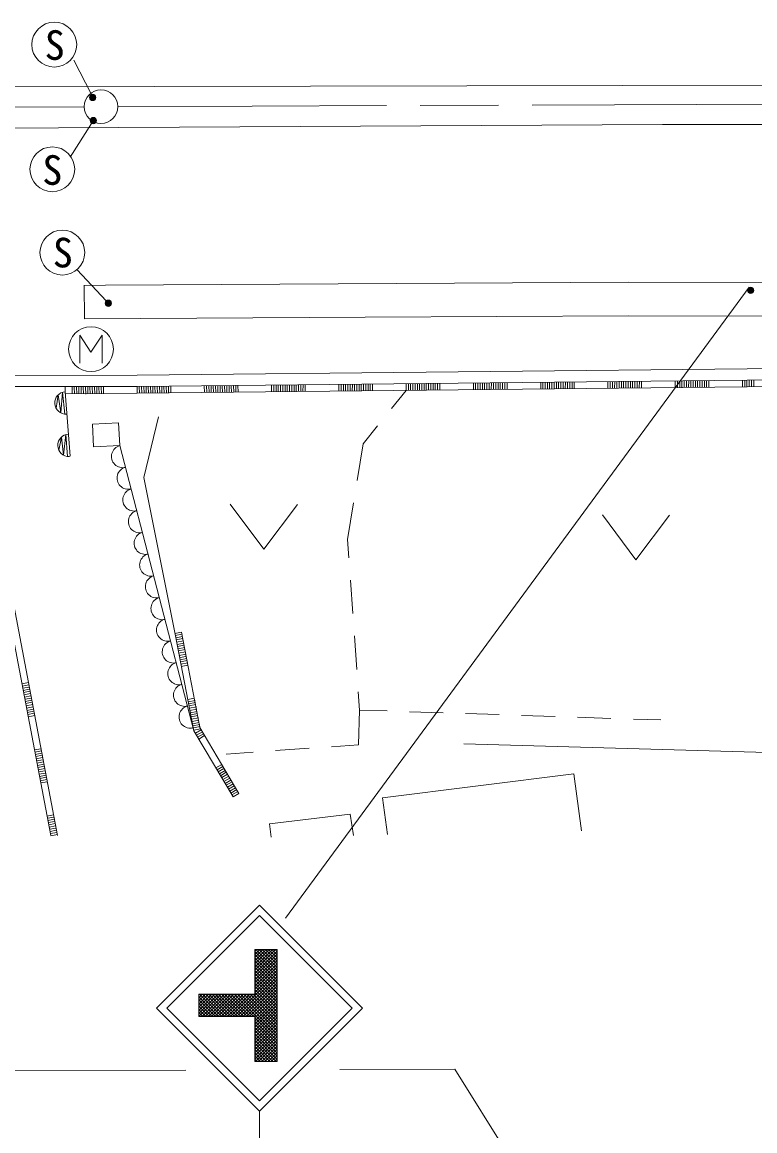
# Model space of a CAD drawing. Units: millimetres, scale not verified. Extents: x 40000 to 680000, y 20000 to 380000.
# Drawn here: x 259214 to 291936, y 239151 to 288637 of the extents above; entities that cross this region are included whole.
import ezdxf
from ezdxf.enums import TextEntityAlignment as Align

# ---------------------------------------------------------------- set-up
doc = ezdxf.new("R2010")
doc.units = ezdxf.units.MM
doc.header["$LTSCALE"] = 1000
doc.linetypes.add('CHAIN', pattern=[18.5, 12, -1.5, 3.5, -1.5])
for name, color, linetype, lineweight in [('M-BGD', 7, 'Continuous', 13), ('M-BGD-EXST', 7, 'Continuous', 13), ('M-BMK', 2, 'CHAIN', 13), ('M-BMK-SRVR', 3, 'Continuous', 13), ('M-STR-HTXT', 7, 'Continuous', 13), ('M-STR-STRC', 7, 'Continuous', 13), ('M-STR-STRD', 7, 'Continuous', 13)]:
    doc.layers.add(name, color=color, linetype=linetype, lineweight=lineweight)
doc.styles.add('ＭＳ ゴシック', font='')
doc.styles.get('ＭＳ ゴシック').set_extended_font_data('MS Gothic')

msp = doc.modelspace()

# ---------------------------------------------------------------- linework, layer by layer
at = {"layer": 'M-BGD'}
for p, q in [((261987, 276897), (261987, 276877)), ((261987, 276887), (261997, 276887)), ((261987, 276877), (262003, 275425)), ((261997, 276887), (262929, 276894)), ((262929, 276894), (286301, 277031)), ((286301, 277031), (306148, 276999)), ((274540, 275466), (262003, 275395)), ((262003, 275425), (262003, 275395)), ((274540, 275466), (286296, 275529)), ((286296, 275529), (306143, 275497)), ((264348, 272874), (300318, 273252)), ((264348, 272874), (214971, 272869)), ((264346, 272373), (300046, 272752)), ((264346, 272373), (144212, 272380)), ((261142, 272373), (261141, 272133)), ((261141, 272133), (261142, 272373)), ((261451, 272042), (261442, 272343)), ((261551, 272042), (261542, 272342)), ((261652, 272041), (261643, 272342)), ((261752, 272041), (261743, 272342)), ((261852, 272041), (261843, 272341)), ((261952, 272041), (261943, 272341)), ((262052, 272040), (262043, 272341)), ((262152, 272050), (262143, 272350)), ((262252, 272050), (262243, 272350)), ((262353, 272049), (262343, 272350)), ((262453, 272049), (262444, 272349)), ((262553, 272049), (262544, 272349)), ((262653, 272048), (262644, 272349)), ((262753, 272048), (262744, 272348)), ((262853, 272048), (262844, 272348)), ((264355, 272073), (264346, 272373)), ((264355, 272073), (297962, 272428)), ((264455, 272073), (264446, 272373)), ((264556, 272072), (264547, 272373)), ((264656, 272072), (264647, 272373)), ((264756, 272072), (264747, 272372)), ((264856, 272071), (264847, 272372)), ((264956, 272071), (264947, 272372)), ((265056, 272081), (265047, 272381)), ((265156, 272081), (265147, 272381)), ((265257, 272080), (265248, 272381)), ((265357, 272080), (265348, 272380)), ((265457, 272080), (265448, 272380)), ((265557, 272079), (265548, 272380)), ((265657, 272079), (265648, 272379)), ((265757, 272079), (265748, 272379)), ((265857, 272088), (265848, 272389)), ((267360, 272104), (267350, 272404)), ((267460, 272103), (267451, 272404)), ((267560, 272103), (267551, 272403)), ((267660, 272103), (267651, 272403)), ((267760, 272102), (267751, 272403)), ((267860, 272102), (267851, 272403)), ((267960, 272112), (267951, 272412)), ((268061, 272111), (268051, 272412)), ((268161, 272111), (268152, 272412)), ((268261, 272111), (268252, 272411)), ((268361, 272111), (268352, 272411)), ((268461, 272110), (268452, 272411)), ((268561, 272110), (268552, 272410)), ((268661, 272120), (268652, 272420)), ((268762, 272119), (268752, 272420)), ((268862, 272119), (268853, 272419)), ((270354, 272134), (270355, 272435)), ((270454, 272134), (270455, 272434)), ((270554, 272134), (270555, 272434)), ((270654, 272133), (270655, 272434)), ((270754, 272133), (270755, 272433)), ((270854, 272143), (270855, 272443)), ((270955, 272142), (270956, 272443)), ((271055, 272142), (271056, 272443)), ((271155, 272142), (271156, 272442)), ((271255, 272141), (271256, 272442)), ((271355, 272141), (271356, 272442)), ((271455, 272141), (271456, 272441)), ((271555, 272151), (271556, 272451)), ((271656, 272150), (271656, 272451)), ((271756, 272150), (271757, 272450)), ((271856, 272150), (271857, 272450)), ((273358, 272165), (273359, 272465)), ((273458, 272165), (273459, 272465)), ((273558, 272164), (273559, 272465)), ((273658, 272164), (273659, 272464)), ((273758, 272174), (273759, 272474)), ((273859, 272173), (273860, 272474)), ((273959, 272173), (273960, 272473)), ((274059, 272173), (274060, 272473)), ((274159, 272172), (274160, 272473)), ((274259, 272172), (274260, 272473)), ((274359, 272172), (274360, 272472)), ((274459, 272181), (274460, 272482)), ((274560, 272181), (274561, 272482)), ((274660, 272181), (274661, 272481)), ((274760, 272181), (274761, 272481)), ((274860, 272180), (274861, 272481)), ((276362, 272196), (275716, 271396)), ((276362, 272196), (276363, 272496)), ((276462, 272195), (276463, 272496)), ((276562, 272195), (276563, 272495)), ((276663, 272205), (276663, 272505)), ((276763, 272204), (276764, 272505)), ((276863, 272204), (276864, 272504)), ((276963, 272204), (276964, 272504)), ((277063, 272203), (277064, 272504)), ((277163, 272203), (277164, 272503)), ((277263, 272203), (277264, 272503)), ((277364, 272212), (277364, 272513)), ((277464, 272212), (277465, 272513)), ((277564, 272212), (277565, 272512)), ((277664, 272211), (277665, 272512)), ((277764, 272211), (277765, 272512)), ((277864, 272211), (277865, 272511)), ((279366, 272226), (279367, 272527)), ((279466, 272226), (279467, 272526)), ((279567, 272236), (279568, 272536)), ((279667, 272235), (279668, 272536)), ((279767, 272235), (279768, 272535)), ((279867, 272235), (279868, 272535)), ((279967, 272234), (279968, 272535)), ((280067, 272234), (280068, 272534)), ((280167, 272234), (280168, 272534)), ((280268, 272243), (280269, 272544)), ((280368, 272243), (280369, 272543)), ((280468, 272243), (280469, 272543)), ((280568, 272242), (280569, 272543)), ((280668, 272242), (280669, 272543)), ((280768, 272242), (280769, 272542)), ((280868, 272241), (280869, 272542)), ((282371, 272257), (282371, 272557)), ((282471, 272266), (282472, 272567)), ((282571, 272266), (282572, 272567)), ((282671, 272266), (282672, 272566)), ((282771, 272266), (282772, 272566)), ((282871, 272265), (282872, 272566)), ((282971, 272265), (282972, 272565)), ((283071, 272265), (283072, 272565)), ((283172, 272274), (283173, 272575)), ((283272, 272274), (283273, 272574)), ((283372, 272274), (283373, 272574)), ((283472, 272273), (283473, 272574)), ((283572, 272273), (283573, 272573)), ((283672, 272273), (283673, 272573)), ((283772, 272272), (283773, 272573)), ((283873, 272282), (283874, 272583)), ((285375, 272297), (285376, 272598)), ((285475, 272297), (285476, 272598)), ((285575, 272297), (285576, 272597)), ((285675, 272296), (285676, 272597)), ((285775, 272296), (285776, 272597)), ((285875, 272296), (285876, 272596)), ((285976, 272296), (285976, 272596)), ((286076, 272305), (286077, 272606)), ((286176, 272305), (286177, 272605)), ((286276, 272305), (286277, 272605)), ((286376, 272304), (286377, 272605)), ((286476, 272304), (286477, 272604)), ((286576, 272304), (286577, 272604)), ((286677, 272303), (286677, 272604)), ((286777, 272313), (286778, 272613)), ((286877, 272313), (286878, 272613)), ((288379, 272328), (288380, 272628)), ((288479, 272328), (288480, 272628)), ((288579, 272327), (288580, 272628)), ((288679, 272327), (288680, 272628)), ((288779, 272327), (288780, 272627)), ((288880, 272326), (288881, 272627)), ((288980, 272336), (288981, 272637)), ((289080, 272336), (289081, 272636)), ((289180, 272336), (289181, 272636)), ((289280, 272335), (289281, 272636)), ((289380, 272335), (289381, 272635)), ((289480, 272335), (289481, 272635)), ((289581, 272334), (289582, 272635)), ((289681, 272344), (289682, 272644)), ((289781, 272344), (289782, 272644)), ((289881, 272343), (289882, 272644)), ((291383, 272359), (291384, 272659)), ((291483, 272358), (291484, 272659)), ((291583, 272358), (291584, 272658)), ((291684, 272358), (291684, 272658)), ((291784, 272357), (291785, 272658)), ((291884, 272367), (291885, 272668)), ((260820, 272004), (260728, 271413)), ((260938, 271203), (260820, 272004)), ((261021, 272124), (260938, 271203)), ((261118, 271142), (261021, 272124)), ((261352, 269269), (261141, 272133)), ((264355, 272073), (261151, 272053)), ((263520, 270754), (262358, 270697)), ((262358, 270697), (262405, 269676)), ((263577, 269742), (263520, 270754)), ((265303, 271019), (264644, 268317)), ((261165, 270231), (261062, 269310)), ((261232, 269249), (261165, 270231)), ((275088, 270618), (274442, 269818)), ((260965, 270111), (260853, 269531)), ((261062, 269310), (260965, 270111)), ((262405, 269676), (263577, 269742)), ((263577, 269742), (266882, 257005)), ((263577, 269742), (266882, 257005)), ((274442, 269818), (274175, 268175)), ((264644, 268317), (266044, 261313)), ((268506, 267123), (270001, 265116)), ((270001, 265116), (271510, 267114)), ((274015, 267188), (273748, 265545)), ((285127, 266640), (286622, 264633)), ((286622, 264633), (288131, 266631)), ((273748, 265545), (273805, 264731)), ((258360, 263530), (260488, 252338)), ((258631, 263710), (260789, 252337)), ((273875, 263734), (273981, 262237)), ((266034, 261353), (266335, 261412)), ((266044, 261313), (266882, 257005)), ((266054, 261263), (266354, 261322)), ((267142, 257154), (266335, 261412)), ((266073, 261163), (266374, 261222)), ((266093, 261063), (266394, 261122)), ((266113, 260962), (266414, 261021)), ((266133, 260862), (266433, 260921)), ((266152, 260772), (266453, 260831)), ((274051, 261240), (274157, 259744)), ((266172, 260672), (266473, 260731)), ((266182, 260572), (266492, 260631)), ((266202, 260471), (266512, 260531)), ((266221, 260371), (266532, 260430)), ((266241, 260271), (266552, 260340)), ((266261, 260181), (266571, 260240)), ((266280, 260081), (266591, 260140)), ((266300, 259980), (266611, 260040)), ((266320, 259880), (266620, 259939)), ((259498, 259161), (259198, 259101)), ((259518, 259060), (259217, 259001)), ((259538, 258960), (259237, 258911)), ((259547, 258870), (259257, 258811)), ((259567, 258770), (259277, 258711)), ((259587, 258670), (259296, 258611)), ((259607, 258569), (259316, 258510)), ((259626, 258469), (259336, 258420)), ((259646, 258369), (259345, 258320)), ((266606, 258407), (266916, 258466)), ((266625, 258307), (266936, 258366)), ((274227, 258746), (274285, 257933)), ((259666, 258279), (259365, 258220)), ((259685, 258179), (259385, 258120)), ((259705, 258079), (259405, 258019)), ((259725, 257978), (259424, 257919)), ((259735, 257878), (259444, 257829)), ((266645, 258217), (266956, 258276)), ((266665, 258117), (266975, 258176)), ((266684, 258017), (266995, 258076)), ((266704, 257916), (267015, 257975)), ((266724, 257816), (267035, 257875)), ((274285, 257933), (274240, 256381)), ((274285, 257933), (275516, 257892)), ((276515, 257859), (278015, 257810)), ((259754, 257788), (259464, 257729)), ((259774, 257688), (259483, 257629)), ((266744, 257716), (267044, 257785)), ((266763, 257626), (267064, 257685)), ((266783, 257526), (267084, 257585)), ((266803, 257425), (267103, 257485)), ((266822, 257325), (267123, 257384)), ((279014, 257777), (280513, 257728)), ((281513, 257695), (283012, 257645)), ((284011, 257613), (285511, 257563)), ((286510, 257530), (287742, 257490)), ((266842, 257225), (267143, 257294)), ((266862, 257135), (267163, 257194)), ((266882, 257035), (267182, 257094)), ((266882, 257005), (268635, 254055)), ((266951, 256894), (267202, 257054)), ((267001, 256814), (267262, 256963)), ((267051, 256724), (267312, 256873)), ((267142, 257154), (268896, 254204)), ((267101, 256633), (267362, 256793)), ((274240, 256381), (273026, 256296)), ((278946, 256426), (298000, 255885)), ((260060, 256205), (259759, 256156)), ((260079, 256115), (259779, 256056)), ((260099, 256014), (259799, 255955)), ((260109, 255914), (259818, 255855)), ((269534, 256053), (268320, 255969)), ((272028, 256227), (270532, 256123)), ((260129, 255814), (259838, 255755)), ((260148, 255714), (259858, 255665)), ((260168, 255624), (259877, 255565)), ((260188, 255524), (259897, 255464)), ((260208, 255423), (259907, 255364)), ((267868, 255349), (268129, 255499)), ((267918, 255259), (268178, 255418)), ((260227, 255323), (259927, 255264)), ((260247, 255223), (259946, 255174)), ((260267, 255123), (259966, 255074)), ((260286, 255033), (259986, 254973)), ((260296, 254932), (260006, 254873)), ((267967, 255179), (268228, 255328)), ((268027, 255088), (268278, 255238)), ((268077, 254998), (268328, 255157)), ((268127, 254918), (268388, 255067)), ((268177, 254828), (268437, 254987)), ((268226, 254747), (268487, 254897)), ((275314, 254014), (283859, 255079)), ((283859, 255079), (284201, 252544)), ((260316, 254832), (260025, 254773)), ((260336, 254732), (260045, 254683)), ((268276, 254657), (268537, 254806)), ((268326, 254577), (268587, 254726)), ((268386, 254486), (268637, 254636)), ((268436, 254396), (268686, 254556)), ((268485, 254316), (268746, 254465)), ((268535, 254226), (268796, 254385)), ((268585, 254145), (268846, 254295)), ((268635, 254055), (268896, 254204)), ((275314, 254014), (275529, 252371)), ((260621, 253259), (260321, 253200)), ((260641, 253159), (260340, 253100)), ((260661, 253059), (260360, 253010)), ((260670, 252958), (260380, 252909)), ((273859, 253288), (270263, 252858)), ((274007, 252336), (273859, 253288)), ((260690, 252868), (260400, 252809)), ((260710, 252768), (260419, 252709)), ((260730, 252668), (260439, 252609)), ((260749, 252568), (260459, 252519)), ((260769, 252468), (260478, 252418)), ((270263, 252858), (270341, 252257)), ((260789, 252377), (260488, 252318))]:
    msp.add_line(p, q, dxfattribs=at)
for centre, start, end in [((261170, 271642), 93.4627, 273.4627), ((261304, 269749), 91.968, 271.968), ((263706, 269251), 104.5511, 284.5511), ((263953, 268289), 104.5511, 284.5511), ((264210, 267317), 104.5511, 284.5511), ((264458, 266345), 104.5511, 284.5511), ((264715, 265383), 104.5511, 284.5511), ((264962, 264411), 104.5511, 284.5511), ((265219, 263439), 104.5511, 284.5511), ((265467, 262466), 104.5511, 284.5511), ((265714, 261504), 104.5511, 284.5511), ((265971, 260532), 104.5511, 284.5511), ((266219, 259560), 104.5511, 284.5511), ((266476, 258598), 104.5511, 284.5511), ((266723, 257626), 104.5511, 284.5511)]:
    msp.add_arc(centre, 501, start, end, dxfattribs=at)
at = {"layer": 'M-BGD-EXST'}
for p, q in [((261786, 273413), (261790, 274665)), ((261790, 274665), (262288, 273912)), ((262288, 273912), (262791, 274661)), ((262791, 274661), (262787, 273410))]:
    msp.add_line(p, q, dxfattribs=at)
msp.add_circle((262289, 274042), 1001, dxfattribs=at)
at = {"layer": 'M-BMK'}
for p, q in [((263484, 284863), (324108, 285113)), ((162425, 284550), (261982, 284858))]:
    msp.add_line(p, q, dxfattribs=at)
at = {"layer": 'M-BMK-SRVR'}
msp.add_circle((262733, 284866), 751, dxfattribs=at)
at = {"layer": 'M-STR-HTXT'}
for p, q in [((266531, 241863), (235558, 241747)), ((278540, 241907), (273402, 241888)), ((286491, 229175), (278540, 241907))]:
    msp.add_line(p, q, dxfattribs=at)
at = {"layer": 'M-STR-STRC'}
for p, q in [((262304, 285408), (261518, 286942)), ((262334, 285237), (262404, 285307)), ((262310, 284116), (261354, 282607)), ((262351, 284206), (262421, 284286)), ((262966, 276203), (261669, 277589)), ((291677, 276804), (270976, 248645)), ((291707, 276633), (291777, 276703)), ((263036, 276053), (263106, 276132)), ((269816, 249220), (265220, 244624)), ((274412, 244624), (269816, 249220)), ((269816, 248760), (265680, 244624)), ((273953, 244624), (269816, 248760)), ((269599, 245247), (269599, 247247)), ((269599, 247247), (270599, 247247)), ((269599, 247165), (269681, 247247)), ((269599, 247023), (269823, 247247)), ((269599, 246882), (269964, 247247)), ((269599, 246740), (270106, 247247)), ((269599, 246599), (270247, 247247)), ((269599, 246458), (270389, 247247)), ((269599, 246316), (270530, 247247)), ((269599, 246175), (270599, 247175)), ((270599, 246159), (269599, 247159)), ((269599, 246033), (270599, 247033)), ((270599, 246018), (269599, 247018)), ((270599, 246301), (269652, 247247)), ((270599, 246442), (269794, 247247)), ((270599, 246584), (269935, 247247)), ((270599, 246725), (270077, 247247)), ((270599, 246867), (270218, 247247)), ((270599, 247008), (270360, 247247)), ((270599, 247149), (270501, 247247)), ((270599, 247247), (270599, 242247)), ((269599, 245892), (270599, 246892)), ((270599, 245877), (269599, 246877)), ((269599, 245750), (270599, 246750)), ((270599, 245735), (269599, 246735)), ((269599, 245609), (270599, 246609)), ((270599, 245594), (269599, 246594)), ((269599, 245468), (270599, 246468)), ((270599, 245452), (269599, 246452)), ((268661, 244247), (270599, 246185)), ((268803, 244247), (270599, 246043)), ((269599, 245326), (270599, 246326)), ((270599, 245311), (269599, 246311)), ((270599, 245169), (269599, 246169)), ((270599, 245028), (269599, 246028)), ((268944, 244247), (270599, 245902)), ((269086, 244247), (270599, 245761)), ((269227, 244247), (270599, 245619)), ((269368, 244247), (270599, 245478)), ((270599, 244887), (269599, 245887)), ((270599, 244745), (269599, 245745)), ((270599, 244604), (269599, 245604)), ((270599, 244462), (269599, 245462)), ((269599, 245247), (267099, 245247)), ((267099, 245247), (267099, 244247)), ((267099, 245230), (267116, 245247)), ((267099, 245089), (267257, 245247)), ((267099, 244948), (267399, 245247)), ((267099, 244806), (267540, 245247)), ((267099, 244665), (267681, 245247)), ((267099, 244523), (267823, 245247)), ((267099, 244382), (267964, 245247)), ((267985, 244247), (267099, 245134)), ((267844, 244247), (267099, 244993)), ((267106, 244247), (268106, 245247)), ((268127, 244247), (267127, 245247)), ((267247, 244247), (268247, 245247)), ((268268, 244247), (267268, 245247)), ((267389, 244247), (268389, 245247)), ((268410, 244247), (267410, 245247)), ((267530, 244247), (268530, 245247)), ((268551, 244247), (267551, 245247)), ((267671, 244247), (268671, 245247)), ((268693, 244247), (267693, 245247)), ((267813, 244247), (268813, 245247)), ((268834, 244247), (267834, 245247)), ((267954, 244247), (268954, 245247)), ((268975, 244247), (267975, 245247)), ((268096, 244247), (269096, 245247)), ((269117, 244247), (268117, 245247)), ((268237, 244247), (269237, 245247)), ((269258, 244247), (268258, 245247)), ((268379, 244247), (269379, 245247)), ((269400, 244247), (268400, 245247)), ((268520, 244247), (269520, 245247)), ((269541, 244247), (268541, 245247)), ((270599, 243331), (268683, 245247)), ((270599, 243472), (268824, 245247)), ((270599, 243614), (268965, 245247)), ((270599, 243755), (269107, 245247)), ((270599, 243897), (269248, 245247)), ((270599, 244038), (269390, 245247)), ((269510, 244247), (270599, 245336)), ((270599, 244180), (269531, 245247)), ((270599, 244321), (269599, 245321)), ((269599, 244195), (270599, 245195)), ((269599, 244053), (270599, 245053)), ((265220, 244624), (269816, 240027)), ((265680, 244624), (269816, 240487)), ((267703, 244247), (267099, 244851)), ((267561, 244247), (267099, 244710)), ((267420, 244247), (267099, 244568)), ((269599, 243912), (270599, 244912)), ((269599, 243771), (270599, 244771)), ((269599, 243629), (270599, 244629)), ((269599, 243488), (270599, 244488)), ((269816, 240027), (274412, 244624)), ((269816, 240487), (273953, 244624)), ((267278, 244247), (267099, 244427)), ((267137, 244247), (267099, 244285)), ((269599, 244247), (267099, 244247)), ((269599, 243346), (270599, 244346)), ((269599, 242247), (269599, 244247)), ((269599, 243205), (270599, 244205)), ((270599, 243190), (269599, 244190)), ((269599, 243063), (270599, 244063)), ((270599, 243048), (269599, 244048)), ((269599, 242922), (270599, 243922)), ((270599, 242907), (269599, 243907)), ((269599, 242781), (270599, 243781)), ((270599, 242765), (269599, 243765)), ((269599, 242639), (270599, 243639)), ((270599, 242624), (269599, 243624)), ((269599, 242498), (270599, 243498)), ((270599, 242482), (269599, 243482)), ((269599, 242356), (270599, 243356)), ((270599, 242341), (269599, 243341)), ((270551, 242247), (269599, 243200)), ((270410, 242247), (269599, 243058)), ((269631, 242247), (270599, 243215)), ((269773, 242247), (270599, 243074)), ((270268, 242247), (269599, 242917)), ((270127, 242247), (269599, 242775)), ((269985, 242247), (269599, 242634)), ((269844, 242247), (269599, 242493)), ((269914, 242247), (270599, 242932)), ((270055, 242247), (270599, 242791)), ((270197, 242247), (270599, 242649)), ((270338, 242247), (270599, 242508)), ((269703, 242247), (269599, 242351)), ((270599, 242247), (269599, 242247)), ((270480, 242247), (270599, 242366)), ((269816, 240027), (269816, 231220))]:
    msp.add_line(p, q, dxfattribs=at)
for centre, radius in [((260649, 287636), 1001), ((262364, 285277), 140), ((262364, 285277), 110), ((262364, 285277), 80.1), ((262364, 285277), 50.1), ((262364, 285277), 20), ((262391, 284246), 140), ((262391, 284246), 110), ((262391, 284246), 80.1), ((262391, 284246), 50.1), ((262391, 284246), 20), ((260562, 282069), 1001), ((261010, 278352), 1001), ((291747, 276663), 140), ((291747, 276663), 110), ((291747, 276663), 80.1), ((291747, 276663), 50.1), ((291747, 276663), 20), ((263066, 276093), 140), ((263066, 276093), 110), ((263066, 276093), 80.1), ((263066, 276093), 50.1), ((263066, 276093), 20)]:
    msp.add_circle(centre, radius, dxfattribs=at)
at = {"layer": 'M-STR-STRD'}
for p, q in [((61100, 285328), (306065, 285851)), ((195277, 283535), (287805, 284076)), ((287805, 284076), (306080, 284029))]:
    msp.add_line(p, q, dxfattribs=at)

# ---------------------------------------------------------------- texts
at = {"layer": 'M-STR-STRC', "style": 'ＭＳ ゴシック'}
for p in [(260669, 287616), (260562, 282038), (261032, 278352)]:
    msp.add_text('S', height=1320, rotation=359, dxfattribs=at).set_placement(p, align=Align.MIDDLE_CENTER)

doc.saveas('drawing.dxf')
